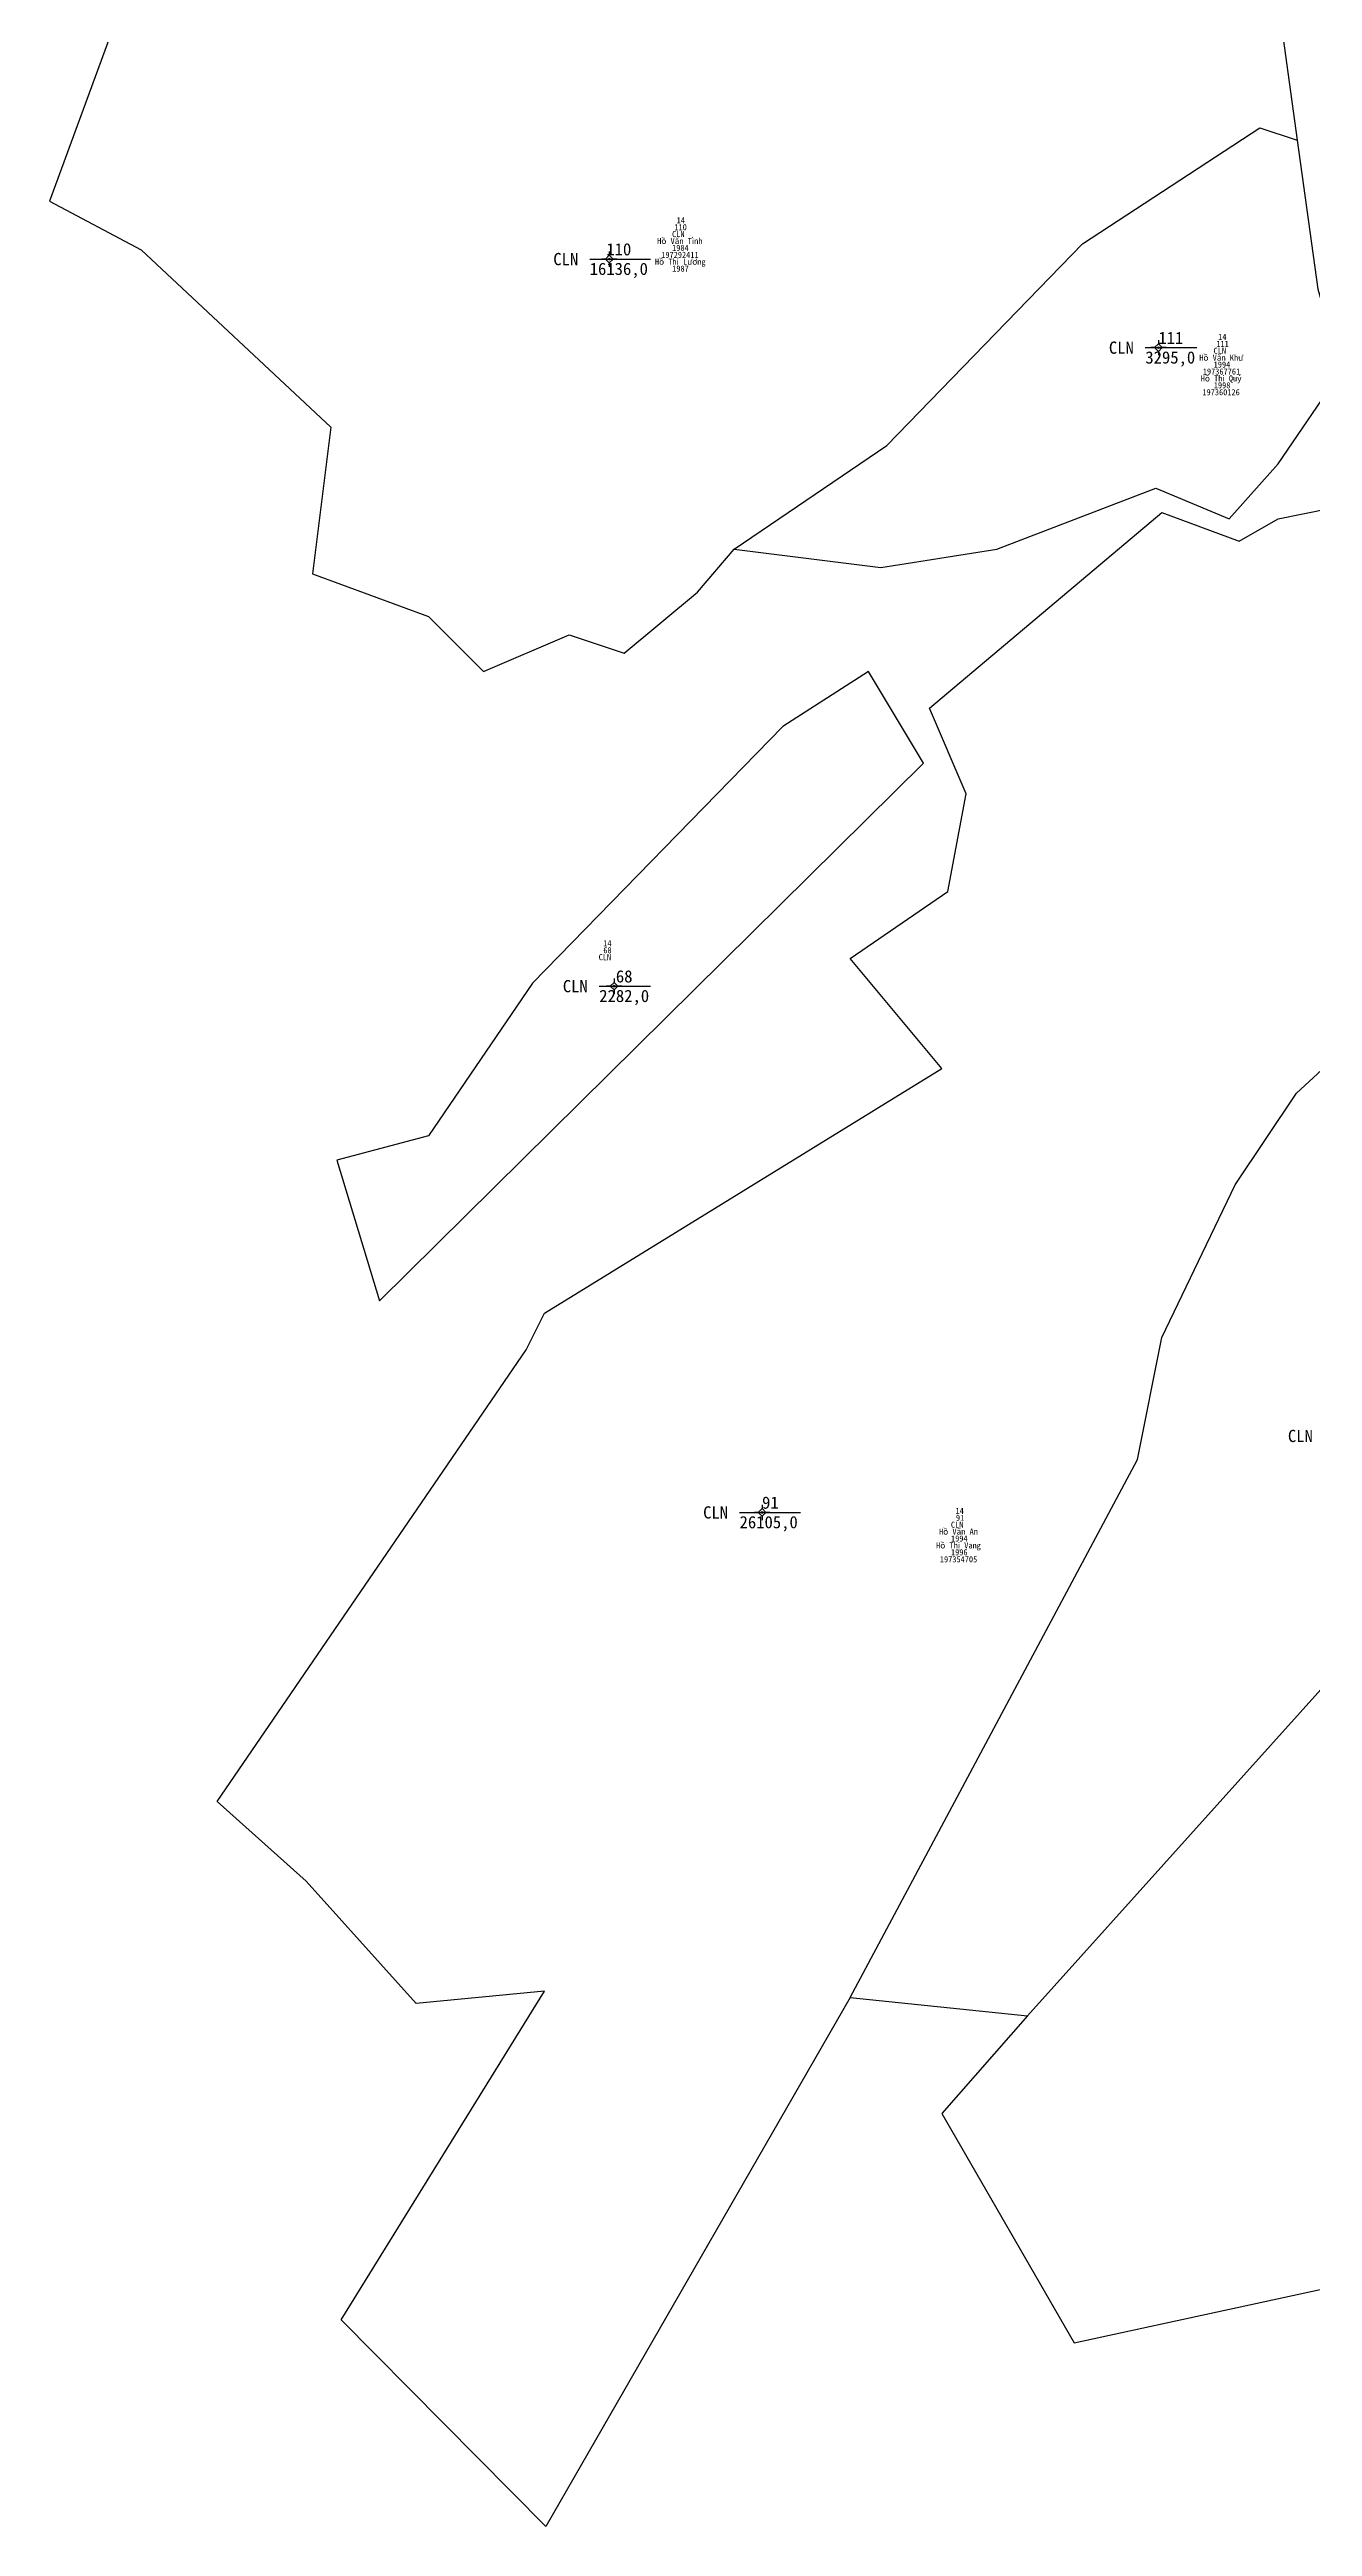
# Model space of a CAD drawing. Extents: x 552725 to 554329, y 1840125 to 1841713.
# Drawn here: x 553108 to 553314.6, y 1840181.4 to 1840586.8 of the extents above; entities that cross this region are included whole.
import ezdxf

# ---------------------------------------------------------------- set-up
doc = ezdxf.new("R2010")
doc.units = 0
for name, color, linetype in [('Level 10', 7, 'Continuous'), ('Level 11', 7, 'Continuous'), ('Level 13', 7, 'Continuous'), ('Level 17', 7, 'Continuous'), ('Level 2', 7, 'Continuous'), ('Level 23', 7, 'Continuous'), ('Level 4', 7, 'Continuous')]:
    doc.layers.add(name, color=color, linetype=linetype)

msp = doc.modelspace()

# ---------------------------------------------------------------- linework, layer by layer
at = {"layer": 'Level 10'}
msp.add_line((553239, 1840268), (553268, 1840265), dxfattribs=at)
for points in [[(553208, 1840597), (553179, 1840607), (553128, 1840620), (553113, 1840610), (553123, 1840600), (553119, 1840592), (553108, 1840562), (553123, 1840554), (553154, 1840525), (553151, 1840501), (553170, 1840494), (553179, 1840485), (553193, 1840491), (553202, 1840488), (553214, 1840498), (553220, 1840505)], [(553220, 1840505), (553245, 1840522), (553277, 1840555), (553306, 1840574), (553312.15, 1840571.95)], [(553220, 1840505), (553244, 1840502), (553263, 1840505), (553289, 1840515), (553301, 1840510), (553309, 1840519), (553319.45, 1840534.28)], [(553239, 1840268), (553189.18, 1840181.4), (553155.7, 1840215.2), (553189, 1840269), (553168, 1840267), (553150, 1840287), (553135.44, 1840300.08), (553186, 1840374), (553189, 1840380), (553254, 1840420), (553239, 1840438), (553255, 1840449), (553258, 1840465), (553252, 1840479), (553290, 1840511), (553302.66, 1840506.33), (553309, 1840510), (553325.7, 1840513.34)], [(553251, 1840470), (553242, 1840485), (553228, 1840476), (553187, 1840434), (553170, 1840409), (553155, 1840405), (553162, 1840382), (553251, 1840470)], [(553239, 1840268), (553286, 1840356), (553290, 1840376), (553302, 1840401), (553312, 1840416), (553354.13, 1840454.76)], [(553268, 1840265), (553348, 1840354), (553385, 1840393), (553395.28, 1840408.77)], [(553268, 1840265), (553254, 1840249), (553275.67, 1840211.43), (553329, 1840223), (553329, 1840230), (553347, 1840250), (553396, 1840290), (553419, 1840342), (553439, 1840369), (553444.54, 1840381.47)]]:
    msp.add_lwpolyline(points, dxfattribs=at)
at = {"layer": 'Level 11'}
for p, q in [((553198.96, 1840552.5), (553198.34, 1840552.5)), ((553199.59, 1840553.12), (553198.96, 1840552.5)), ((553198.96, 1840552.5), (553199.59, 1840551.88)), ((553199.59, 1840553.75), (553199.59, 1840553.12)), ((553200.21, 1840552.5), (553199.59, 1840553.12)), ((553199.59, 1840551.88), (553200.21, 1840552.5)), ((553199.59, 1840551.88), (553199.59, 1840551.25)), ((553200.84, 1840552.5), (553200.21, 1840552.5)), ((553289.43, 1840539.25), (553289.43, 1840538.62)), ((553288.81, 1840538), (553288.18, 1840538)), ((553289.43, 1840538.62), (553288.81, 1840538)), ((553288.81, 1840538), (553289.43, 1840537.38)), ((553290.06, 1840538), (553289.43, 1840538.62)), ((553289.43, 1840537.38), (553290.06, 1840538)), ((553289.43, 1840537.38), (553289.43, 1840536.75)), ((553290.68, 1840538), (553290.06, 1840538)), ((553200.37, 1840434.12), (553199.74, 1840433.5)), ((553200.37, 1840434.75), (553200.37, 1840434.12)), ((553200.99, 1840433.5), (553200.37, 1840434.12)), ((553199.74, 1840433.5), (553199.12, 1840433.5)), ((553199.74, 1840433.5), (553200.37, 1840432.88)), ((553200.37, 1840432.88), (553200.99, 1840433.5)), ((553200.37, 1840432.88), (553200.37, 1840432.25)), ((553201.62, 1840433.5), (553200.99, 1840433.5)), ((553223.96, 1840347.37), (553223.34, 1840347.37)), ((553224.59, 1840348), (553223.96, 1840347.37)), ((553223.96, 1840347.37), (553224.59, 1840346.75)), ((553224.59, 1840348.62), (553224.59, 1840348)), ((553225.21, 1840347.37), (553224.59, 1840348)), ((553224.59, 1840346.75), (553225.21, 1840347.37)), ((553224.59, 1840346.75), (553224.59, 1840346.12)), ((553225.84, 1840347.37), (553225.21, 1840347.37))]:
    msp.add_line(p, q, dxfattribs=at)
for centre in [(553199.59, 1840552.5), (553289.43, 1840538), (553200.37, 1840433.5), (553224.59, 1840347.37)]:
    msp.add_circle(centre, 0.15, dxfattribs=at)
at = {"layer": 'Level 13'}
for p, q in [((553196.38, 1840552.5), (553206.34, 1840552.5)), ((553287.29, 1840538), (553295.7, 1840538)), ((553197.94, 1840433.5), (553206.35, 1840433.5)), ((553220.9, 1840347.37), (553230.86, 1840347.37))]:
    msp.add_line(p, q, dxfattribs=at)
at = {"layer": 'Level 23'}
msp.add_line((553306.3, 1840614.61), (553312.15, 1840571.95), dxfattribs=at)
msp.add_lwpolyline([(553312.15, 1840571.95), (553315.49, 1840547.55), (553319.45, 1840534.28)], dxfattribs=at)

# ---------------------------------------------------------------- texts
at = {"layer": 'Level 13'}
for s, p in [('110', (553199.1, 1840553.1)), ('111', (553289.42, 1840538.6)), ('68', (553200.66, 1840434.1)), ('91', (553224.58, 1840347.97))]:
    msp.add_text(s, height=2, dxfattribs=at).set_placement(p)
at = {"layer": 'Level 17'}
for s, p in [('Hồ Văn Tình', (553207.42, 1840554.96)), ('CLN', (553209.85, 1840556.09)), ('110', (553210.23, 1840557.22)), ('14', (553210.6, 1840558.35)), ('Hồ Thị Lương', (553207.05, 1840551.57)), ('197292411', (553208.08, 1840552.7)), ('1984', (553209.86, 1840553.83)), ('1987', (553209.87, 1840550.44)), ('14', (553299.21, 1840539.26)), ('Hồ Văn Khư', (553296.12, 1840535.86)), ('CLN', (553298.46, 1840537)), ('1994', (553298.47, 1840534.73)), ('111', (553298.91, 1840538.13)), ('Hồ Thị Quý', (553296.36, 1840532.47)), ('197360126', (553296.63, 1840530.21)), ('197367761', (553296.69, 1840533.6)), ('1998', (553298.49, 1840531.34)), ('CLN', (553197.84, 1840437.75)), ('14', (553198.59, 1840440.01)), ('68', (553198.61, 1840438.88)), ('Hồ Văn An', (553253.54, 1840343.73)), ('CLN', (553255.48, 1840344.86)), ('14', (553256.23, 1840347.12)), ('91', (553256.3, 1840345.99)), ('Hồ Thị Vang', (553253.06, 1840341.47)), ('1994', (553255.49, 1840342.6)), ('1996', (553255.49, 1840340.34)), ('197354705', (553253.67, 1840339.2))]:
    msp.add_text(s, height=1, dxfattribs=at).set_placement(p)
at = {"layer": 'Level 2'}
for p in [(553190.42, 1840551.5), (553281.33, 1840537), (553191.98, 1840432.5), (553310.62, 1840358.88), (553214.94, 1840346.37)]:
    msp.add_text('CLN', height=2, dxfattribs=at).set_placement(p)
at = {"layer": 'Level 4'}
for s, p in [('16136,0', (553196.38, 1840549.9)), ('3295,0', (553287.29, 1840535.4)), ('2282,0', (553197.94, 1840430.9)), ('26105,0', (553220.9, 1840344.77))]:
    msp.add_text(s, height=2, dxfattribs=at).set_placement(p)

doc.saveas('drawing.dxf')
